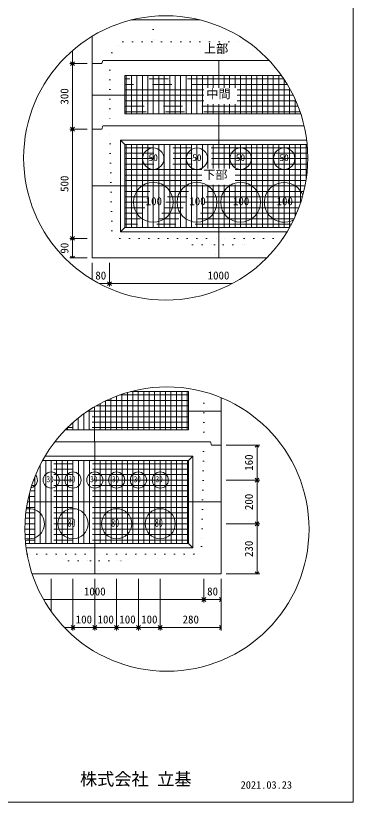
# Model space of a CAD drawing. Units: millimetres, scale not verified. Extents: x -4890 to 18490, y -2348 to 2349.
# Drawn here: x -2944 to -1830, y -1926 to 667 of the extents above; entities that cross this region are included whole.
import ezdxf
from ezdxf.enums import TextEntityAlignment as Align

# ---------------------------------------------------------------- set-up
doc = ezdxf.new("R2010")
doc.units = ezdxf.units.MM
doc.header["$LTSCALE"] = 10
for name, pattern in [('DASHED1', [1.8, 1.2, -0.6]), ('USER2', [50.8, 31.75, -6.35, 6.35, -6.35]), ('USER5', [3.185, 0.01, -3.175])]:
    doc.linetypes.add(name, pattern=pattern)
for name, color, linetype, lineweight in [('0-2_waku', 7, 'Continuous', 18), ('0-3_gaikei', 7, 'Continuous', 18), ('0-4_kakure', 7, 'DASHED1', 5), ('0-5_sunpou', 7, 'Continuous', 5), ('0-8_hole', 7, 'Continuous', 18), ('0-9_uchigawa', 6, 'Continuous', 18), ('0-E_文字１', 7, 'Continuous', 18), ('0-F_コア部分\u3000寸法補助線3', 150, 'USER2', 18), ('1-0_コア部分\u3000寸法補助線2', 150, 'USER2', 18), ('1-1_コア部分\u3000中心補助線', 1, 'Continuous', 18), ('1-2_コア部分\u3000寸法補助線', 7, 'USER2', 5), ('1-3_uchigawa2', 6, 'USER2', 18)]:
    doc.layers.add(name, color=color, linetype=linetype, lineweight=lineweight)
doc.styles.add('ＭＳ ゴシック', font='')
doc.styles.get('ＭＳ ゴシック').set_extended_font_data('MS Gothic')

# ---------------------------------------------------------------- blocks, each defined once
blk = doc.blocks.new('_Open90')
at = {"layer": '0-5_sunpou'}
blk.add_line((0, 0), (-1, 0), dxfattribs=at)
blk.add_lwpolyline([(-0.5, 0.5), (0, 0), (-0.5, -0.5)], dxfattribs=at)

msp = doc.modelspace()

# ---------------------------------------------------------------- linework, layer by layer
at = {"layer": '0-2_waku'}
for p in [(-1830.06, 2348.62), (-4890.06, -1926.38), (-4890.06, -1926.38), (-4890.06, -1926.38), (-4890.06, -1926.38)]:
    msp.add_line(p, (-1830.06, -1926.38), dxfattribs=at)
at = {"layer": '0-3_gaikei'}
for p, q in [((-2562.8, 652.98), (-2508.76, 652.98)), ((-2562.8, 652.98), (-2508.76, 652.98)), ((-2562.8, 652.98), (-2508.76, 652.98)), ((-2335.7, 652.98), (-2562.8, 652.98)), ((-2562.76, 652.98), (-2335.7, 652.98)), ((-2562.76, 652.98), (-2335.7, 652.98)), ((-2692.36, 508.98), (-2692.36, 598.99)), ((-2656.36, 519.78), (-2659.96, 508.98)), ((-2274.14, 519.78), (-2655.74, 519.78)), ((-2108.16, 519.78), (-2274.76, 519.78)), ((-2692.36, 508.98), (-2692.36, -131.82)), ((-2659.96, 508.98), (-2692.36, 508.98)), ((-2659.96, 508.98), (-2692.36, 508.98)), ((-2659.96, 292.98), (-2692.36, 292.98)), ((-2659.96, 292.98), (-2692.36, 292.98)), ((-2656.36, 303.78), (-2659.96, 292.98)), ((-2274.14, 303.78), (-2655.74, 303.78)), ((-1992.45, 303.78), (-2274.76, 303.78)), ((-2692.36, -131.82), (-2116.05, -131.82)), ((-2692.36, -131.82), (-2116.05, -131.82)), ((-2692.36, -131.82), (-2116.05, -131.82)), ((-2265.65, -950.41), (-2265.65, -592.46)), ((-2301.65, -738.01), (-2298.05, -748.81)), ((-2265.65, -748.81), (-2298.05, -748.81))]:
    msp.add_line(p, q, dxfattribs=at)
for points in [[(-2889.97, -1173.61), (-2265.65, -1173.61), (-2265.65, -748.81)], [(-2880.82, -1173.61), (-2265.65, -1173.61), (-2265.65, -748.81)], [(-2301.65, -738.01), (-2683.25, -738.01), (-2815.32, -738.01)]]:
    msp.add_lwpolyline(points, dxfattribs=at)
at = {"layer": '0-4_kakure', "linetype": 'USER5', "lineweight": 18}
for p, q in [((-2490.76, 652.98), (-2490.76, 665.09)), ((-2490.76, 652.98), (-2490.76, 580.98)), ((-2626.94, 544.98), (-2590.94, 580.98)), ((-2590.94, 580.98), (-2178.66, 580.98)), ((-2626.94, 544.98), (-2634.14, 519.78)), ((-2634.14, 519.78), (-2634.14, 303.78)), ((-2626.71, -41.82), (-2634.14, 303.78)), ((-2626.71, -41.82), (-2600.96, -67.02)), ((-2600.96, -67.02), (-2274.14, -67.02)), ((-2360.54, -88.62), (-2382.14, -67.02)), ((-2062.5, -67.02), (-2274.14, -67.02)), ((-2187.74, -88.62), (-2166.14, -67.02)), ((-2360.54, -88.62), (-2288.54, -88.62)), ((-2288.54, -88.62), (-2285.66, -131.82)), ((-2259.74, -88.62), (-2262.62, -131.82)), ((-2259.74, -88.62), (-2187.74, -88.62)), ((-2323.25, -738.01), (-2323.25, -572.88)), ((-2323.25, -738.01), (-2330.69, -1083.61)), ((-2330.69, -1083.61), (-2356.43, -1108.81)), ((-2906.49, -1108.81), (-2683.25, -1108.81)), ((-2769.65, -1130.41), (-2791.25, -1108.81)), ((-2356.43, -1108.81), (-2683.25, -1108.81)), ((-2596.85, -1130.41), (-2575.25, -1108.81)), ((-2769.65, -1130.41), (-2697.65, -1130.41)), ((-2697.65, -1130.41), (-2694.77, -1173.61)), ((-2668.85, -1130.41), (-2671.73, -1173.61)), ((-2668.85, -1130.41), (-2596.85, -1130.41))]:
    msp.add_line(p, q, dxfattribs=at)
at = {"layer": '0-5_sunpou', "color": 150, "lineweight": 18}
for p, q in [((-2756.67, 552.09), (-2756.67, 521.94)), ((-2708.2, 508.98), (-2766.03, 508.98)), ((-2724.04, 508.98), (-2766.03, 508.98)), ((-2756.67, 496.02), (-2756.67, 305.94)), ((-2708.2, 292.98), (-2766.03, 292.98)), ((-2708.2, 292.98), (-2766.03, 292.98)), ((-2756.67, 280.02), (-2756.67, -54.06)), ((-2708.2, -67.02), (-2766.03, -67.02)), ((-2724.04, -67.02), (-2766.03, -67.02)), ((-2756.67, -79.98), (-2756.67, -118.86)), ((-2708.2, -131.82), (-2766.03, -131.82)), ((-2692.36, -147.66), (-2692.36, -202.88)), ((-2634.76, -147.66), (-2634.76, -225.73)), ((-2634.76, -147.66), (-2634.76, -225.73)), ((-2668.57, -216.37), (-2647.72, -216.37)), ((-2621.8, -216.37), (-2229.93, -216.37)), ((-2249.81, -748.81), (-2138.5, -748.81)), ((-2147.86, -761.77), (-2147.86, -851.05)), ((-2249.81, -864.01), (-2138.5, -864.01)), ((-2249.81, -864.01), (-2138.5, -864.01)), ((-2147.86, -876.97), (-2147.86, -995.05)), ((-2249.81, -1008.01), (-2138.5, -1008.01)), ((-2249.81, -1008.01), (-2138.5, -1008.01)), ((-2147.86, -1020.97), (-2147.86, -1160.65)), ((-2827.25, -1189.45), (-2827.25, -1297.25)), ((-2755.25, -1189.45), (-2755.25, -1359.91)), ((-2755.25, -1189.45), (-2755.25, -1359.91)), ((-2683.25, -1189.45), (-2683.25, -1359.91)), ((-2683.25, -1189.45), (-2683.25, -1359.91)), ((-2611.25, -1189.45), (-2611.25, -1359.91)), ((-2611.25, -1189.45), (-2611.25, -1359.91)), ((-2539.25, -1189.45), (-2539.25, -1359.91)), ((-2539.25, -1189.45), (-2539.25, -1359.91)), ((-2467.25, -1189.45), (-2467.25, -1359.91)), ((-2467.25, -1189.45), (-2467.25, -1359.91)), ((-2323.25, -1189.45), (-2323.25, -1267.51)), ((-2323.25, -1189.45), (-2323.25, -1267.51)), ((-2265.65, -1189.45), (-2265.65, -1267.51)), ((-2265.65, -1189.45), (-2265.65, -1359.91)), ((-2249.81, -1173.61), (-2138.5, -1173.61)), ((-2852.22, -1258.15), (-2336.21, -1258.15)), ((-2310.29, -1258.15), (-2278.61, -1258.15)), ((-2783.12, -1350.55), (-2768.21, -1350.55)), ((-2742.29, -1350.55), (-2696.21, -1350.55)), ((-2670.29, -1350.55), (-2624.21, -1350.55)), ((-2598.29, -1350.55), (-2552.21, -1350.55)), ((-2526.29, -1350.55), (-2480.21, -1350.55)), ((-2454.29, -1350.55), (-2278.61, -1350.55))]:
    msp.add_line(p, q, dxfattribs=at)
for centre in [(-2449.25, 198.05), (-2445.04, -1025.66)]:
    msp.add_circle(centre, 468.88, dxfattribs=at)
at = {"layer": '0-8_hole'}
for centre, radius in [((-2490.14, 195.78), 35.28), ((-2346.14, 195.78), 35.28), ((-2202.14, 195.78), 35.28), ((-2058.14, 195.78), 35.28), ((-2490.14, 51.78), 65.52), ((-2346.14, 51.78), 65.52), ((-2202.14, 51.78), 65.52), ((-2827.25, -864.01), 26.64), ((-2755.25, -864.01), 26.64), ((-2683.25, -864.01), 26.64), ((-2611.25, -864.01), 26.64), ((-2539.25, -864.01), 26.64), ((-2467.25, -864.01), 26.64), ((-2755.25, -1008.01), 49.68), ((-2611.25, -1008.01), 49.68), ((-2467.25, -1008.01), 49.68)]:
    msp.add_circle(centre, radius, dxfattribs=at)
for centre, radius, start, end in [((-2058.14, 51.78), 65.52, 20.66629, 298.32089), ((-2899.25, -864.01), 26.64, 281.59033, 39.2294), ((-2899.25, -1008.01), 49.68, 253.99064, 101.55918)]:
    msp.add_arc(centre, radius, start, end, dxfattribs=at)
at = {"layer": '0-9_uchigawa'}
for p, q in [((-2598.14, 256.98), (-2583.74, 242.58)), ((-2598.14, -45.42), (-2598.14, 256.98)), ((-2583.74, 242.58), (-2274.14, 242.58)), ((-2583.74, -31.02), (-2583.74, 242.58)), ((-2274.14, 242.58), (-1982.49, 242.58)), ((-2598.14, -45.42), (-2583.74, -31.02)), ((-2598.14, -45.42), (-2048.55, -45.42)), ((-2583.74, -31.02), (-2040.15, -31.02)), ((-2373.65, -1072.81), (-2373.65, -799.21)), ((-2359.25, -1087.21), (-2359.25, -784.81)), ((-2911.54, -1072.81), (-2373.65, -1072.81)), ((-2909.86, -1087.21), (-2359.25, -1087.21)), ((-2359.25, -1087.21), (-2373.65, -1072.81))]:
    msp.add_line(p, q, dxfattribs=at)
for points in [[(-2598.14, 256.98), (-2274.14, 256.98), (-1984.09, 256.98)], [(-2855.61, -799.21), (-2683.25, -799.21), (-2373.65, -799.21), (-2359.25, -784.81)], [(-2847.34, -784.81), (-2683.25, -784.81), (-2359.25, -784.81)]]:
    msp.add_lwpolyline(points, dxfattribs=at)
at = {"layer": '0-F_コア部分\u3000寸法補助線3'}
for p, q in [((-2580.14, 343.38), (-2580.14, 469.38)), ((-2544.14, 343.38), (-2544.14, 469.38)), ((-2508.14, 343.38), (-2508.14, 469.38)), ((-2472.14, 343.38), (-2472.14, 469.38)), ((-2436.14, 343.38), (-2436.14, 469.38)), ((-2400.14, 343.38), (-2400.14, 469.38)), ((-2364.14, 343.38), (-2364.14, 469.38)), ((-2328.14, 343.38), (-2328.14, 469.38)), ((-2292.14, 429.6), (-2292.14, 469.38)), ((-2256.14, 429.6), (-2256.14, 469.38)), ((-2220.14, 429.6), (-2220.14, 469.38)), ((-2184.14, 343.38), (-2184.14, 469.38)), ((-2148.14, 343.38), (-2148.14, 469.38)), ((-2112.14, 343.38), (-2112.14, 469.38)), ((-2076.14, 343.38), (-2076.14, 469.38)), ((-2323.14, 422.58), (-2583.74, 422.58)), ((-2037.63, 422.58), (-2212.98, 422.58)), ((-2040.14, 343.38), (-2040.14, 427.13)), ((-2323.14, 386.58), (-2583.74, 386.58)), ((-2292.14, 343.38), (-2292.14, 375.7)), ((-2256.14, 343.38), (-2256.14, 375.7)), ((-2220.14, 343.38), (-2220.14, 375.7)), ((-2019.94, 386.58), (-2212.98, 386.58)), ((-2004.14, 343.38), (-2004.14, 345.44)), ((-2580.14, -31.02), (-2580.14, 242.58)), ((-2544.14, -31.02), (-2544.14, 242.58)), ((-2508.14, -31.02), (-2508.14, 242.58)), ((-2472.14, -31.02), (-2472.14, 242.58)), ((-2436.14, -31.02), (-2436.14, 242.58)), ((-2400.14, -31.02), (-2400.14, 242.58)), ((-2364.14, -31.02), (-2364.14, 242.58)), ((-2328.14, 163.8), (-2328.14, 242.58)), ((-2292.14, 163.8), (-2292.14, 242.58)), ((-2256.14, 163.8), (-2256.14, 242.58)), ((-2220.14, 163.8), (-2220.14, 242.58)), ((-2184.14, -31.02), (-2184.14, 242.58)), ((-2148.14, -31.02), (-2148.14, 242.58)), ((-2112.14, -31.02), (-2112.14, 242.58)), ((-2076.14, -31.02), (-2076.14, 242.58)), ((-2040.14, -31.02), (-2040.14, 242.58)), ((-2004.14, 50.67), (-2004.14, 242.58)), ((-1981.59, 231.78), (-2583.74, 231.78)), ((-1980.38, 195.78), (-2583.74, 195.78)), ((-2329.76, 159.78), (-2583.74, 159.78)), ((-1981.94, 159.78), (-2219.6, 159.78)), ((-2329.76, 123.78), (-2583.74, 123.78)), ((-2328.14, -31.02), (-2328.14, 109.9)), ((-2292.14, -31.02), (-2292.14, 109.9)), ((-2256.14, -31.02), (-2256.14, 109.9)), ((-2220.14, -31.02), (-2220.14, 109.9)), ((-1986.3, 123.78), (-2219.6, 123.78)), ((-1993.53, 87.78), (-2583.74, 87.78)), ((-2003.78, 51.78), (-2583.74, 51.78)), ((-2017.26, 15.78), (-2583.74, 15.78)), ((-2034.28, -20.22), (-2583.74, -20.22)), ((-2629.87, -698.41), (-2629.87, -594.75)), ((-2593.87, -698.41), (-2593.87, -581.03)), ((-2557.87, -698.41), (-2557.87, -572.41)), ((-2521.87, -698.41), (-2521.87, -572.41)), ((-2485.87, -698.41), (-2485.87, -572.41)), ((-2449.87, -698.41), (-2449.87, -572.41)), ((-2413.87, -698.41), (-2413.87, -572.41)), ((-2377.87, -698.41), (-2377.87, -572.41)), ((-2374.27, -619.21), (-2678.81, -619.21)), ((-2665.87, -698.41), (-2665.87, -612.04)), ((-2701.87, -698.41), (-2701.87, -633.38)), ((-2737.87, -698.41), (-2737.87, -659.46)), ((-2374.27, -655.21), (-2732.47, -655.21)), ((-2773.87, -698.41), (-2773.87, -691.41)), ((-2845.25, -1072.81), (-2845.25, -799.21)), ((-2809.25, -1072.81), (-2809.25, -799.21)), ((-2773.25, -1072.81), (-2773.25, -799.21)), ((-2737.25, -1072.81), (-2737.25, -799.21)), ((-2701.25, -1072.81), (-2701.25, -799.21)), ((-2665.25, -1072.81), (-2665.25, -799.21)), ((-2629.25, -1072.81), (-2629.25, -799.21)), ((-2593.25, -1072.81), (-2593.25, -799.21)), ((-2557.25, -1072.81), (-2557.25, -799.21)), ((-2521.25, -1072.81), (-2521.25, -799.21)), ((-2485.25, -1072.81), (-2485.25, -799.21)), ((-2449.25, -1072.81), (-2449.25, -799.21)), ((-2413.25, -1072.81), (-2413.25, -799.21)), ((-2377.25, -1072.81), (-2377.25, -799.21)), ((-2373.65, -810.01), (-2861.39, -810.01)), ((-2881.25, -1072.81), (-2881.25, -853.71)), ((-2373.65, -846.01), (-2878.14, -846.01)), ((-2373.65, -882.01), (-2891.38, -882.01)), ((-2373.65, -918.01), (-2901.4, -918.01)), ((-2373.65, -954.01), (-2908.42, -954.01)), ((-2373.65, -990.01), (-2912.56, -990.01)), ((-2373.65, -1026.01), (-2913.92, -1026.01)), ((-2373.65, -1062.01), (-2912.51, -1062.01))]:
    msp.add_line(p, q, dxfattribs=at)
at = {"layer": '1-0_コア部分\u3000寸法補助線2'}
for p, q in [((-2562.14, 343.38), (-2562.14, 469.38)), ((-2526.14, 343.38), (-2526.14, 469.38)), ((-2490.14, 343.38), (-2490.14, 469.38)), ((-2454.14, 343.38), (-2454.14, 469.38)), ((-2382.14, 343.38), (-2382.14, 469.38)), ((-2310.14, 429.6), (-2310.14, 469.38)), ((-2238.14, 429.6), (-2238.14, 469.38)), ((-2166.14, 343.38), (-2166.14, 469.38)), ((-2094.14, 343.38), (-2094.14, 469.38)), ((-2047.97, 440.58), (-2583.74, 440.58)), ((-2022.14, 343.38), (-2022.14, 391.5)), ((-2012.48, 368.58), (-2583.74, 368.58)), ((-2310.14, 343.38), (-2310.14, 375.7)), ((-2238.14, 343.38), (-2238.14, 375.7)), ((-2526.14, -31.02), (-2526.14, 242.58)), ((-2490.14, -31.02), (-2490.14, 242.58)), ((-2454.14, -31.02), (-2454.14, 242.58)), ((-2382.14, -31.02), (-2382.14, 242.58)), ((-2310.14, 163.8), (-2310.14, 242.58)), ((-2238.14, 163.8), (-2238.14, 242.58)), ((-2166.14, -31.02), (-2166.14, 242.58)), ((-2094.14, -31.02), (-2094.14, 242.58)), ((-2022.14, 4.61), (-2022.14, 242.58)), ((-1980.64, 213.78), (-2583.74, 213.78)), ((-2329.76, 141.78), (-2583.74, 141.78)), ((-1983.77, 141.78), (-2219.6, 141.78)), ((-2310.14, -31.02), (-2310.14, 109.9)), ((-2238.14, -31.02), (-2238.14, 109.9)), ((-1998.27, 69.78), (-2583.74, 69.78)), ((-2025.3, -2.22), (-2583.74, -2.22)), ((-2575.87, -698.41), (-2575.87, -575.41)), ((-2503.87, -698.41), (-2503.87, -572.41)), ((-2431.87, -698.41), (-2431.87, -572.41)), ((-2647.87, -698.41), (-2647.87, -602.92)), ((-2374.27, -601.21), (-2644.27, -601.21)), ((-2719.87, -698.41), (-2719.87, -645.77)), ((-2374.27, -673.21), (-2754.28, -673.21)), ((-2791.25, -1072.81), (-2791.25, -799.21)), ((-2719.25, -1072.81), (-2719.25, -799.21)), ((-2647.25, -1072.81), (-2647.25, -799.21)), ((-2575.25, -1072.81), (-2575.25, -799.21)), ((-2503.25, -1072.81), (-2503.25, -799.21)), ((-2431.25, -1072.81), (-2431.25, -799.21)), ((-2373.65, -828.01), (-2870.23, -828.01)), ((-2863.25, -1072.81), (-2863.25, -813.65)), ((-2373.65, -900.01), (-2896.77, -900.01)), ((-2899.25, -1072.81), (-2899.25, -909.3)), ((-2373.65, -972.01), (-2910.84, -972.01)), ((-2373.65, -1044.01), (-2913.56, -1044.01))]:
    msp.add_line(p, q, dxfattribs=at)
at = {"layer": '1-1_コア部分\u3000中心補助線'}
for p, q in [((-2274.14, 429.6), (-2274.14, 519.78)), ((-2323.14, 404.58), (-2692.36, 404.58)), ((-2028.31, 404.58), (-2212.98, 404.58)), ((-2274.14, 303.78), (-2274.14, 375.7)), ((-2274.14, 163.8), (-2274.14, 303.78)), ((-2691.74, 105.78), (-1989.55, 105.78)), ((-2274.14, -131.82), (-2274.14, 109.9)), ((-2683.87, -738.01), (-2683.87, -622.17)), ((-2266.88, -637.21), (-2707.64, -637.21)), ((-2683.25, -1173.61), (-2683.25, -738.01)), ((-2905.27, -936.01), (-2265.65, -936.01))]:
    msp.add_line(p, q, dxfattribs=at)
at = {"layer": '1-2_コア部分\u3000寸法補助線'}
for p, q in [((-2562.14, 343.38), (-2562.14, 469.38)), ((-2490.14, 343.38), (-2490.14, 469.38)), ((-2418.14, 343.38), (-2418.14, 469.38)), ((-2346.14, 343.38), (-2346.14, 469.38)), ((-2202.14, 343.38), (-2202.14, 469.38)), ((-2130.14, 343.38), (-2130.14, 469.38)), ((-2059.41, 458.58), (-2583.74, 458.58)), ((-2058.14, 343.38), (-2058.14, 456.66)), ((-2005.88, 350.58), (-2583.74, 350.58)), ((-2562.14, -31.02), (-2562.14, 242.58)), ((-2490.14, -31.02), (-2490.14, 242.58)), ((-2418.14, -31.02), (-2418.14, 242.58)), ((-2346.14, -31.02), (-2346.14, 242.58)), ((-2202.14, -31.02), (-2202.14, 242.58)), ((-2130.14, -31.02), (-2130.14, 242.58)), ((-2058.14, -31.02), (-2058.14, 242.58)), ((-1986.14, 124.74), (-1986.14, 242.58)), ((-1980.81, 177.78), (-2583.74, 177.78)), ((-2010.1, 33.78), (-2583.74, 33.78)), ((-2611.87, -698.41), (-2611.87, -587.47)), ((-2374.27, -583.21), (-2600.24, -583.21)), ((-2539.87, -698.41), (-2539.87, -572.41)), ((-2467.87, -698.41), (-2467.87, -572.41)), ((-2395.87, -698.41), (-2395.87, -572.41)), ((-2374.27, -691.21), (-2773.66, -691.21)), ((-2755.87, -698.41), (-2755.87, -674.61)), ((-2827.25, -1072.81), (-2827.25, -799.21)), ((-2755.25, -1072.81), (-2755.25, -799.21)), ((-2611.25, -1072.81), (-2611.25, -799.21)), ((-2539.25, -1072.81), (-2539.25, -799.21)), ((-2467.25, -1072.81), (-2467.25, -799.21)), ((-2395.25, -1072.81), (-2395.25, -799.21)), ((-2373.65, -864.01), (-2885.18, -864.01)), ((-2899.25, -1072.81), (-2899.25, -909.3)), ((-2373.65, -1008.01), (-2913.59, -1008.01))]:
    msp.add_line(p, q, dxfattribs=at)
at = {"layer": '1-3_uchigawa2'}
for p, q in [((-2583.74, 469.38), (-2274.14, 469.38)), ((-2583.74, 469.38), (-2583.74, 343.38)), ((-2066.85, 469.38), (-2274.14, 469.38)), ((-2583.74, 343.38), (-2274.14, 343.38)), ((-2003.46, 343.38), (-2274.14, 343.38)), ((-2374.27, -572.41), (-2565.09, -572.41)), ((-2374.27, -572.41), (-2374.27, -698.41)), ((-2780.83, -698.41), (-2683.87, -698.41)), ((-2374.27, -698.41), (-2683.87, -698.41))]:
    msp.add_line(p, q, dxfattribs=at)

# ---------------------------------------------------------------- block references
at = {"layer": '0-5_sunpou', "xscale": 12.96, "yscale": 12.96}
for p, rotation in [((-2756.67, 508.98), 270), ((-2756.67, 508.98), 90), ((-2756.67, 292.98), 270), ((-2756.67, 292.98), 90), ((-2756.67, -67.02), 270), ((-2756.67, -67.02), 90), ((-2756.67, -131.82), 270), ((-2634.76, -216.37), 180), ((-2147.86, -748.81), 90), ((-2147.86, -864.01), 270), ((-2147.86, -864.01), 90), ((-2147.86, -1008.01), 270), ((-2147.86, -1008.01), 90), ((-2147.86, -1173.61), 270), ((-2323.25, -1258.15), 180), ((-2755.25, -1350.55), 180), ((-2683.25, -1350.55), 180), ((-2611.25, -1350.55), 180), ((-2539.25, -1350.55), 180), ((-2467.25, -1350.55), 180)]:
    msp.add_blockref('_Open90', p, dxfattribs=dict(at, rotation=rotation))
for p in [(-2634.76, -216.37), (-2323.25, -1258.15), (-2265.65, -1258.15), (-2755.25, -1350.55), (-2683.25, -1350.55), (-2611.25, -1350.55), (-2539.25, -1350.55), (-2467.25, -1350.55), (-2265.65, -1350.55)]:
    msp.add_blockref('_Open90', p, dxfattribs=at)

# ---------------------------------------------------------------- texts
at = {"layer": '0-5_sunpou', "style": 'ＭＳ ゴシック'}
for s, p in [('300', (-2762.43, 373.98)), ('500', (-2762.43, 85.98)), ('90', (-2762.43, -117.42)), ('160', (-2153.62, -833.41)), ('200', (-2153.62, -963.01)), ('230', (-2153.62, -1117.81))]:
    msp.add_text(s, height=26.39, rotation=90, dxfattribs=at).set_placement(p, align=Align.BOTTOM_LEFT)
for s, p in [('80', (-2681.56, -210.61)), ('1000', (-2310.76, -210.61)), ('1000', (-2719.25, -1252.39)), ('80', (-2312.45, -1252.39)), ('100', (-2746.25, -1344.79)), ('100', (-2674.25, -1344.79)), ('100', (-2602.25, -1344.79)), ('100', (-2530.25, -1344.79)), ('280', (-2393.45, -1344.79))]:
    msp.add_text(s, height=26.39, dxfattribs=at).set_placement(p, align=Align.BOTTOM_LEFT)
at = {"layer": '0-E_文字１', "style": 'ＭＳ ゴシック'}
for s, height, p in [('上部', 29.33, (-2322.95, 535.34)), ('中間', 29.33, (-2315.23, 385.87)), ('50', 22.43, (-2505.69, 181.13)), ('50', 22.43, (-2361.69, 181.13)), ('50', 22.43, (-2217.69, 181.13)), ('50', 22.43, (-2073.69, 181.13)), ('下部', 29.33, (-2325.46, 119.62)), ('100', 26.39, (-2515.3, 34.37)), ('100', 26.39, (-2371.3, 34.37)), ('100', 26.39, (-2227.3, 34.37)), ('100', 26.39, (-2083.3, 34.37)), ('株式会社 立基', 41.57, (-2732.28, -1882.9)), ('2021.03.23', 24.94, (-2201.77, -1889.11))]:
    msp.add_text(s, height=height, dxfattribs=at).set_placement(p, align=Align.BOTTOM_LEFT)
at = {"layer": '0-E_文字１', "style": 'ＭＳ ゴシック', "width": 0.7}
for s, height, p in [('30', 20.19, (-2842.38, -877.36)), ('30', 20.19, (-2770.38, -877.36)), ('30', 20.19, (-2698.38, -877.36)), ('30', 20.19, (-2626.38, -877.36)), ('30', 20.19, (-2554.38, -877.36)), ('30', 20.19, (-2482.38, -877.36)), ('80', 26.39, (-2773.3, -1025.79)), ('80', 26.39, (-2629.3, -1025.79)), ('80', 26.39, (-2485.3, -1025.79))]:
    msp.add_text(s, height=height, dxfattribs=at).set_placement(p, align=Align.BOTTOM_LEFT)

doc.saveas('drawing.dxf')
